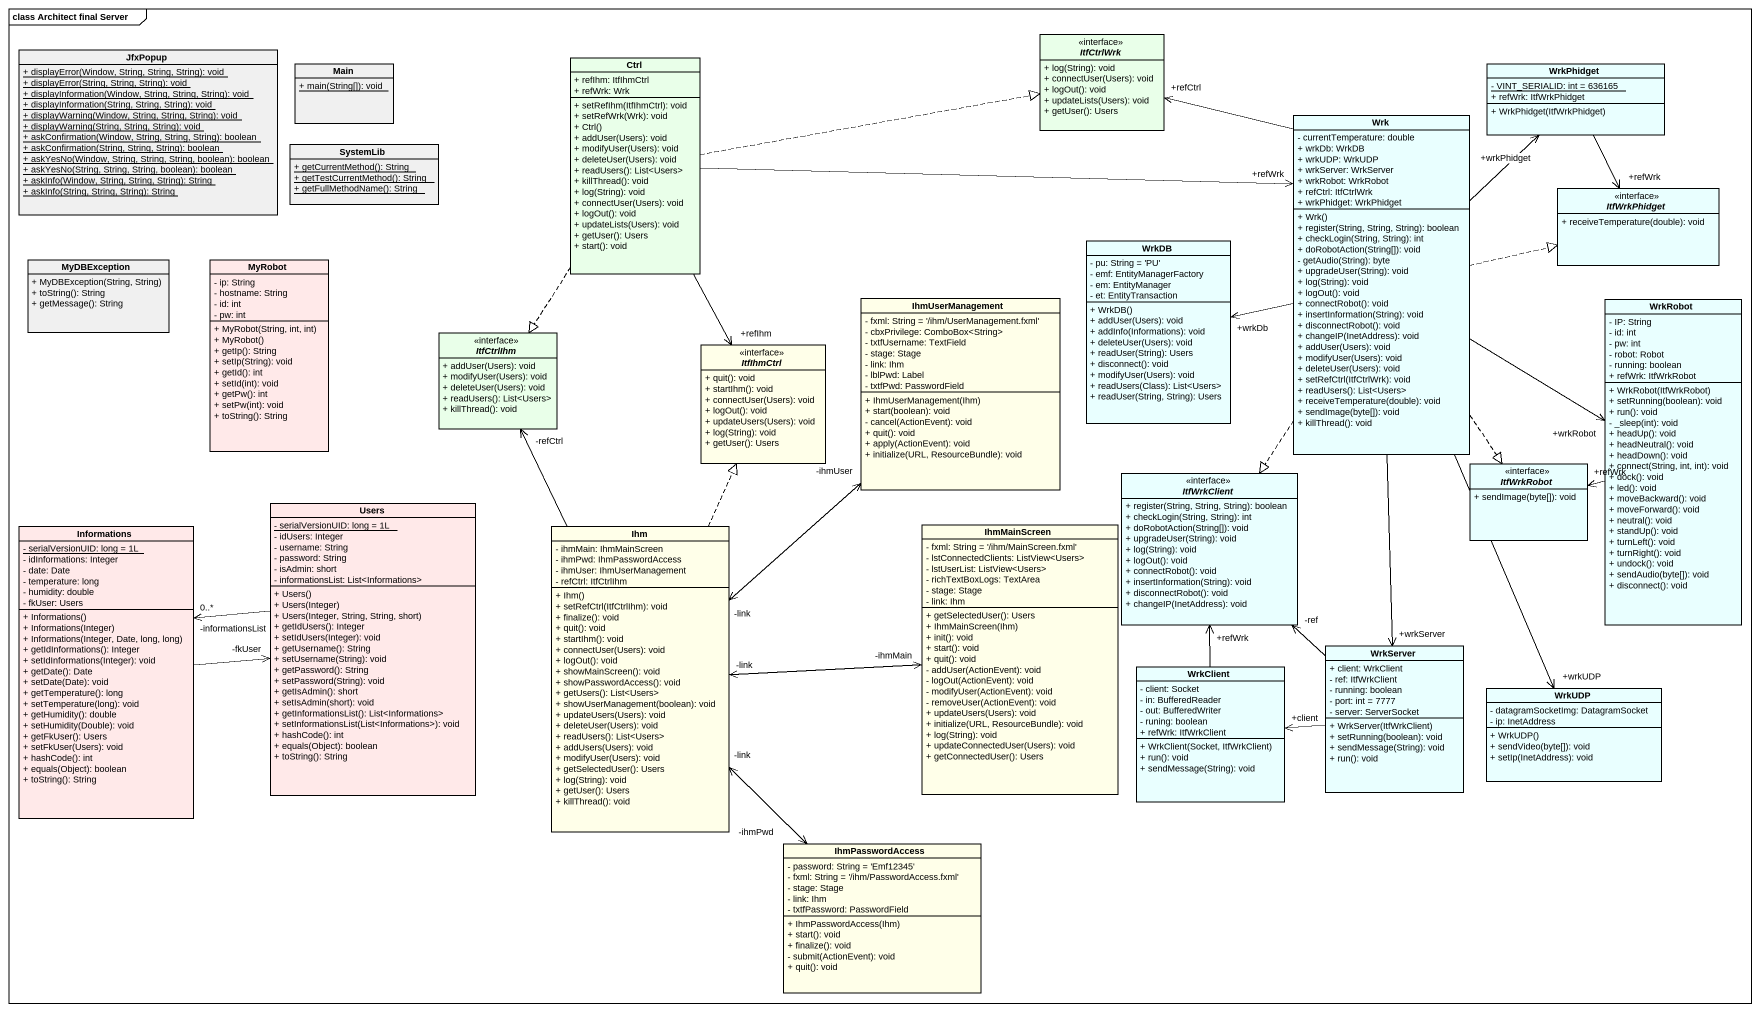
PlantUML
@startuml
mainframe class Architect final Server
hide circle
hide empty members
skinparam classAttributeIconSize 0
class JfxPopup #F0F0F0 {
  {static} + displayError(Window, String, String, String): void
  {static} + displayError(String, String, String): void
  {static} + displayInformation(Window, String, String, String): void
  {static} + displayInformation(String, String, String): void
  {static} + displayWarning(Window, String, String, String): void
  {static} + displayWarning(String, String, String): void
  {static} + askConfirmation(Window, String, String, String): boolean
  {static} + askConfirmation(String, String, String): boolean
  {static} + askYesNo(Window, String, String, String, boolean): boolean
  {static} + askYesNo(String, String, String, boolean): boolean
  {static} + askInfo(Window, String, String, String): String
  {static} + askInfo(String, String, String): String
}
interface ItfCtrlWrk #E9FFE9 {
  + log(String): void
  + connectUser(Users): void
  + logOut(): void
  + updateLists(Users): void
  + getUser(): Users
}
class Main #F0F0F0 {
  {static} + main(String[]): void
}
class Ctrl #E9FFE9 {
  + refIhm: ItfIhmCtrl
  + refWrk: Wrk
  + setRefIhm(ItfIhmCtrl): void
  + setRefWrk(Wrk): void
  + Ctrl()
  + addUser(Users): void
  + modifyUser(Users): void
  + deleteUser(Users): void
  + readUsers(): List<Users>
  + killThread(): void
  + log(String): void
  + connectUser(Users): void
  + logOut(): void
  + updateLists(Users): void
  + getUser(): Users
  + start(): void
}
class WrkPhidget #E9FFFF {
  {static} - VINT_SERIALID: int = 636165
  + refWrk: ItfWrkPhidget
  + WrkPhidget(ItfWrkPhidget)
}
class Wrk #E9FFFF {
  - currentTemperature: double
  + wrkDb: WrkDB
  + wrkUDP: WrkUDP
  + wrkServer: WrkServer
  + wrkRobot: WrkRobot
  + refCtrl: ItfCtrlWrk
  + wrkPhidget: WrkPhidget
  + Wrk()
  + register(String, String, String): boolean
  + checkLogin(String, String): int
  + doRobotAction(String[]): void
  - getAudio(String): byte
  + upgradeUser(String): void
  + log(String): void
  + logOut(): void
  + connectRobot(): void
  + insertInformation(String): void
  + disconnectRobot(): void
  + changeIP(InetAddress): void
  + addUser(Users): void
  + modifyUser(Users): void
  + deleteUser(Users): void
  + setRefCtrl(ItfCtrlWrk): void
  + readUsers(): List<Users>
  + receiveTemperature(double): void
  + sendImage(byte[]): void
  + killThread(): void
}
class SystemLib #F0F0F0 {
  {static} + getCurrentMethod(): String
  {static} + getTestCurrentMethod(): String
  {static} + getFullMethodName(): String
}
interface ItfWrkPhidget #E9FFFF {
  + receiveTemperature(double): void
}
class WrkDB #E9FFFF {
  - pu: String = 'PU'
  - emf: EntityManagerFactory
  - em: EntityManager
  - et: EntityTransaction
  + WrkDB()
  + addUser(Users): void
  + addInfo(Informations): void
  + deleteUser(Users): void
  + readUser(String): Users
  + disconnect(): void
  + modifyUser(Users): void
  + readUsers(Class): List<Users>
  + readUser(String, String): Users
}
class MyDBException #F0F0F0 {
  + MyDBException(String, String)
  + toString(): String
  + getMessage(): String
}
class MyRobot #FFE9E9 {
  - ip: String
  - hostname: String
  - id: int
  - pw: int
  + MyRobot(String, int, int)
  + MyRobot()
  + getIp(): String
  + setIp(String): void
  + getId(): int
  + setId(int): void
  + getPw(): int
  + setPw(int): void
  + toString(): String
}
class IhmUserManagement #FFFFE9 {
  - fxml: String = '/ihm/UserManagement.fxml'
  - cbxPrivilege: ComboBox<String>
  - txtfUsername: TextField
  - stage: Stage
  - link: Ihm
  - lblPwd: Label
  - txtfPwd: PasswordField
  + IhmUserManagement(Ihm)
  + start(boolean): void
  - cancel(ActionEvent): void
  + quit(): void
  + apply(ActionEvent): void
  + initialize(URL, ResourceBundle): void
}
class WrkRobot #E9FFFF {
  - IP: String
  - id: int
  - pw: int
  - robot: Robot
  - running: boolean
  + refWrk: ItfWrkRobot
  + WrkRobot(ItfWrkRobot)
  + setRunning(boolean): void
  + run(): void
  - _sleep(int): void
  + headUp(): void
  + headNeutral(): void
  + headDown(): void
  + connect(String, int, int): void
  + dock(): void
  + led(): void
  + moveBackward(): void
  + moveForward(): void
  + neutral(): void
  + standUp(): void
  + turnLeft(): void
  + turnRight(): void
  + undock(): void
  + sendAudio(byte[]): void
  + disconnect(): void
}
interface ItfCtrlIhm #E9FFE9 {
  + addUser(Users): void
  + modifyUser(Users): void
  + deleteUser(Users): void
  + readUsers(): List<Users>
  + killThread(): void
}
interface ItfIhmCtrl #FFFFE9 {
  + quit(): void
  + startIhm(): void
  + connectUser(Users): void
  + logOut(): void
  + updateUsers(Users): void
  + log(String): void
  + getUser(): Users
}
interface ItfWrkClient #E9FFFF {
  + register(String, String, String): boolean
  + checkLogin(String, String): int
  + doRobotAction(String[]): void
  + upgradeUser(String): void
  + log(String): void
  + logOut(): void
  + connectRobot(): void
  + insertInformation(String): void
  + disconnectRobot(): void
  + changeIP(InetAddress): void
}
interface ItfWrkRobot #E9FFFF {
  + sendImage(byte[]): void
}
class Users #FFE9E9 {
  {static} - serialVersionUID: long = 1L
  - idUsers: Integer
  - username: String
  - password: String
  - isAdmin: short
  - informationsList: List<Informations>
  + Users()
  + Users(Integer)
  + Users(Integer, String, String, short)
  + getIdUsers(): Integer
  + setIdUsers(Integer): void
  + getUsername(): String
  + setUsername(String): void
  + getPassword(): String
  + setPassword(String): void
  + getIsAdmin(): short
  + setIsAdmin(short): void
  + getInformationsList(): List<Informations>
  + setInformationsList(List<Informations>): void
  + hashCode(): int
  + equals(Object): boolean
  + toString(): String
}
class Informations #FFE9E9 {
  {static} - serialVersionUID: long = 1L
  - idInformations: Integer
  - date: Date
  - temperature: long
  - humidity: double
  - fkUser: Users
  + Informations()
  + Informations(Integer)
  + Informations(Integer, Date, long, long)
  + getIdInformations(): Integer
  + setIdInformations(Integer): void
  + getDate(): Date
  + setDate(Date): void
  + getTemperature(): long
  + setTemperature(long): void
  + getHumidity(): double
  + setHumidity(Double): void
  + getFkUser(): Users
  + setFkUser(Users): void
  + hashCode(): int
  + equals(Object): boolean
  + toString(): String
}
class Ihm #FFFFE9 {
  - ihmMain: IhmMainScreen
  - ihmPwd: IhmPasswordAccess
  - ihmUser: IhmUserManagement
  - refCtrl: ItfCtrlIhm
  + Ihm()
  + setRefCtrl(ItfCtrlIhm): void
  + finalize(): void
  + quit(): void
  + startIhm(): void
  + connectUser(Users): void
  + logOut(): void
  + showMainScreen(): void
  + showPasswordAccess(): void
  + getUsers(): List<Users>
  + showUserManagement(boolean): void
  + updateUsers(Users): void
  + deleteUser(Users): void
  + readUsers(): List<Users>
  + addUsers(Users): void
  + modifyUser(Users): void
  + getSelectedUser(): Users
  + log(String): void
  + getUser(): Users
  + killThread(): void
}
class IhmMainScreen #FFFFE9 {
  - fxml: String = '/ihm/MainScreen.fxml'
  - lstConnectedClients: ListView<Users>
  - lstUserList: ListView<Users>
  - richTextBoxLogs: TextArea
  - stage: Stage
  - link: Ihm
  + getSelectedUser(): Users
  + IhmMainScreen(Ihm)
  + init(): void
  + start(): void
  + quit(): void
  - addUser(ActionEvent): void
  - logOut(ActionEvent): void
  - modifyUser(ActionEvent): void
  - removeUser(ActionEvent): void
  + updateUsers(Users): void
  + initialize(URL, ResourceBundle): void
  + log(String): void
  + updateConnectedUser(Users): void
  + getConnectedUser(): Users
}
class WrkClient #E9FFFF {
  - client: Socket
  - in: BufferedReader
  - out: BufferedWriter
  - runing: boolean
  + refWrk: ItfWrkClient
  + WrkClient(Socket, ItfWrkClient)
  + run(): void
  + sendMessage(String): void
}
class WrkServer #E9FFFF {
  + client: WrkClient
  - ref: ItfWrkClient
  - running: boolean
  - port: int = 7777
  - server: ServerSocket
  + WrkServer(ItfWrkClient)
  + setRunning(boolean): void
  + sendMessage(String): void
  + run(): void
}
class WrkUDP #E9FFFF {
  - datagramSocketImg: DatagramSocket
  - ip: InetAddress
  + WrkUDP()
  + sendVideo(byte[]): void
  + setIp(InetAddress): void
}
class IhmPasswordAccess #FFFFE9 {
  - password: String = 'Emf12345'
  - fxml: String = '/ihm/PasswordAccess.fxml'
  - stage: Stage
  - link: Ihm
  - txtfPassword: PasswordField
  + IhmPasswordAccess(Ihm)
  + start(): void
  + finalize(): void
  - submit(ActionEvent): void
  + quit(): void
}
Ctrl .right.|> ItfCtrlWrk
Ctrl -right-> "+refWrk" Wrk
Ctrl ..|> ItfCtrlIhm
Ctrl --> "+refIhm" ItfIhmCtrl
WrkPhidget --> "+refWrk" ItfWrkPhidget
Wrk -up-> "+refCtrl" ItfCtrlWrk
Wrk -up-> "+wrkPhidget" WrkPhidget
Wrk .right.|> ItfWrkPhidget
Wrk -left-> "+wrkDb" WrkDB
Wrk --> "+wrkRobot" WrkRobot
Wrk ..|> ItfWrkClient
Wrk ..|> ItfWrkRobot
Wrk --> "+wrkServer" WrkServer
Wrk --> "+wrkUDP" WrkUDP
IhmUserManagement --> "-link" Ihm
WrkRobot -left-> "+refWrk" ItfWrkRobot
Users -left-> "-informationsList\n0..*" Informations
Informations -right-> "-fkUser" Users
Ihm -up-> "-ihmUser" IhmUserManagement
Ihm -up-> "-refCtrl" ItfCtrlIhm
Ihm .up.|> ItfIhmCtrl
Ihm -right-> "-ihmMain" IhmMainScreen
Ihm --> "-ihmPwd" IhmPasswordAccess
IhmMainScreen -left-> "-link" Ihm
WrkClient -up-> "+refWrk" ItfWrkClient
WrkServer -up-> "-ref" ItfWrkClient
WrkServer -left-> "+client" WrkClient
IhmPasswordAccess -up-> "-link" Ihm
@enduml
